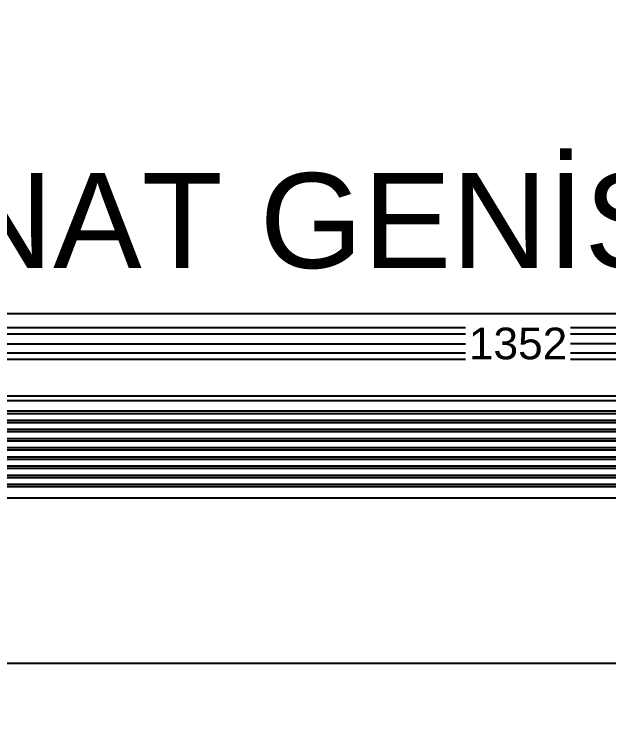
# Model space of a CAD drawing. Header units: millimetres. Extents: x -71832 to -66467, y 2511 to 5495.
# Drawn here: x -69863.4 to -69488.1, y 2603.2 to 3052.7 of the extents above; entities that cross this region are included whole.
import ezdxf

# ---------------------------------------------------------------- set-up
doc = ezdxf.new("R2010")
doc.units = ezdxf.units.MM
doc.styles.get("Standard").update_dxf_attribs({"font": 'arial.ttf'})
doc.dimstyles.new('CAM ÖLÇÜ', dxfattribs={"dimtxt": 20, "dimasz": 5, "dimexe": 1.25, "dimexo": 5, "dimtad": 0, "dimdec": 0, "dimtxsty": 'Standard', "dimcen": 2.5, "dimadec": 0, "dimazin": 0, "dimtfac": 1, "dimtdec": 0, "dimtmove": 0, "dimatfit": 3, "dimfxl": 1, "dimtfill": 1, "dimarcsym": 0})
doc.dimstyles.new('ISO-25', dxfattribs={"dimtxt": 2.5, "dimasz": 2.5, "dimexe": 1.25, "dimexo": 0.625, "dimtad": 1, "dimtxsty": 'Standard', "dimcen": 2.5, "dimadec": 0, "dimazin": 0, "dimtfac": 1, "dimtmove": 0, "dimatfit": 3, "dimfxl": 1, "dimarcsym": 0})

# ---------------------------------------------------------------- blocks, each defined once
blk = doc.blocks.new('*D40')
at = {"color": 0, "lineweight": -2, "transparency": 16777216}
for p, q in [((-70221.34, 2847.32), (-70221.34, 2843.32)), ((-68869.4, 2847.32), (-68869.4, 2843.32)), ((-70216.34, 2844.57), (-69574.81, 2844.57)), ((-68874.4, 2844.57), (-69515.92, 2844.57))]:
    blk.add_line(p, q, dxfattribs=at)
at = {"color": 0, "transparency": 16777216}
for points in [[(-70216.34, 2845.4), (-70216.34, 2843.73), (-70221.34, 2844.57)], [(-68874.4, 2845.4), (-68874.4, 2843.73), (-68869.4, 2844.57)]]:
    blk.add_solid(points, dxfattribs=at)
at = {"layer": 'Defpoints', "color": 0, "transparency": 16777216}
for p in [(-70221.34, 2852.32), (-68869.4, 2852.32), (-70221.34, 2844.57)]:
    blk.add_point(p, dxfattribs=at)
at = {"color": 0, "transparency": 16777216, "insert": (-69545.37, 2844.57), "char_height": 20, "attachment_point": 5, "bg_fill": 3, "box_fill_scale": 1.1, "bg_fill_color": 9, "bg_fill_true_color": 13158600, "bg_fill_transparency": 0}
blk.add_mtext('1352', dxfattribs=at)
blk = doc.blocks.new('*D42')
at = {"color": 0, "lineweight": -2, "transparency": 16777216}
for p, q in [((-71677.76, 2861.37), (-71677.76, 2641.33)), ((-68737.59, 2861.37), (-68737.59, 2641.33)), ((-71675.26, 2642.58), (-70302.67, 2642.58)), ((-68740.09, 2642.58), (-70112.67, 2642.58))]:
    blk.add_line(p, q, dxfattribs=at)
at = {"color": 0, "transparency": 16777216}
for points in [[(-71675.26, 2643), (-71675.26, 2642.16), (-71677.76, 2642.58)], [(-68740.09, 2643), (-68740.09, 2642.16), (-68737.59, 2642.58)]]:
    blk.add_solid(points, dxfattribs=at)
at = {"layer": 'Defpoints', "color": 0, "transparency": 16777216}
for p in [(-71677.76, 2862), (-68737.59, 2862), (-71677.76, 2642.58)]:
    blk.add_point(p, dxfattribs=at)
at = {"color": 0, "transparency": 16777216, "insert": (-70207.67, 2642.58), "char_height": 60, "attachment_point": 5}
blk.add_mtext('2940', dxfattribs=at)
blk = doc.blocks.new('*D43')
at = {"color": 0, "lineweight": -2, "transparency": 16777216}
for p, q in [((-70306.34, 2861.52), (-70306.34, 2914.36)), ((-70303.84, 2913.11), (-70010.95, 2913.11)), ((-68786.9, 2913.11), (-69079.79, 2913.11)), ((-68784.4, 2861.52), (-68784.4, 2914.36))]:
    blk.add_line(p, q, dxfattribs=at)
at = {"color": 0, "transparency": 16777216}
for points in [[(-70303.84, 2913.53), (-70303.84, 2912.7), (-70306.34, 2913.11)], [(-68786.9, 2913.53), (-68786.9, 2912.7), (-68784.4, 2913.11)]]:
    blk.add_solid(points, dxfattribs=at)
at = {"layer": 'Defpoints', "color": 0, "transparency": 16777216}
for p in [(-70306.34, 2913.11), (-70306.34, 2860.9), (-68784.4, 2860.9)]:
    blk.add_point(p, dxfattribs=at)
at = {"color": 0, "transparency": 16777216, "insert": (-69545.37, 2913.11), "char_height": 60, "attachment_point": 5}
blk.add_mtext('KANAT GENİŞLİĞİ 1522', dxfattribs=at)

msp = doc.modelspace()

# ---------------------------------------------------------------- linework, layer by layer
msp.add_line((-68737.59, 2863.4), (-71677.76, 2863.4))
at = {"color": 253, "lineweight": -2}
for p, q in [((-68900.53, 2863.4), (-70169.77, 2863.4)), ((-68900.53, 2811.34), (-70169.77, 2811.34)), ((-68900.53, 2808.39), (-70169.77, 2808.39)), ((-68900.53, 2801.85), (-70169.77, 2801.85)), ((-68900.53, 2800.36), (-70169.77, 2800.36)), ((-68900.53, 2796.06), (-70169.77, 2796.06)), ((-68900.53, 2794.58), (-70169.77, 2794.58)), ((-68900.53, 2790.28), (-70169.77, 2790.28)), ((-68900.53, 2788.79), (-70169.77, 2788.79)), ((-68900.53, 2784.49), (-70169.77, 2784.49)), ((-68900.53, 2783.01), (-70169.77, 2783.01)), ((-68900.53, 2778.7), (-70169.77, 2778.7)), ((-68900.53, 2777.22), (-70169.77, 2777.22)), ((-68900.53, 2772.92), (-70169.77, 2772.92)), ((-68900.53, 2771.43), (-70169.77, 2771.43)), ((-68900.53, 2767.13), (-70169.77, 2767.13)), ((-68900.53, 2765.65), (-70169.77, 2765.65)), ((-68900.53, 2761.34), (-70169.77, 2761.34)), ((-68900.53, 2759.86), (-70169.77, 2759.86)), ((-68900.53, 2755.56), (-70169.77, 2755.56)), ((-68900.53, 2754.07), (-70169.77, 2754.07)), ((-68900.53, 2746.98), (-70169.77, 2746.98))]:
    msp.add_line(p, q, dxfattribs=at)
at = {"lineweight": -2}
for p, q in [((-68900.53, 2854.57), (-70169.76, 2854.57)), ((-68900.53, 2850.57), (-70169.77, 2850.57)), ((-68900.53, 2838.57), (-70169.77, 2838.57)), ((-68900.53, 2834.57), (-70169.77, 2834.57))]:
    msp.add_line(p, q, dxfattribs=at)

# ---------------------------------------------------------------- next in the draw order: dimensions: what is measured, and where the dimension line sits
dim = msp.add_linear_dim(base=(-70221.34, 2844.57), p1=(-68869.4, 2852.32), p2=(-70221.34, 2852.32), angle=180, dimstyle='CAM ÖLÇÜ')
dim.commit()
dim.dimension.update_dxf_attribs({"geometry": '*D40', "text_midpoint": (-69545.37, 2844.57)})

# ---------------------------------------------------------------- next in the draw order: dimensions: what is measured, and where the dimension line sits
dim = msp.add_linear_dim(base=(-70306.34, 2913.11), p1=(-68784.4, 2860.9), p2=(-70306.34, 2860.9), angle=180, text='KANAT GENİŞLİĞİ <>', dimstyle='ISO-25', override={"dimtxt": 60, "dimgap": 5, "dimtad": 0, "dimdec": 0})
dim.commit()
dim.dimension.update_dxf_attribs({"geometry": '*D43', "text_midpoint": (-69545.37, 2913.11)})
dim = msp.add_linear_dim(base=(-71677.76, 2642.58), p1=(-68737.59, 2862), p2=(-71677.76, 2862), angle=180, dimstyle='ISO-25', override={"dimtxt": 60, "dimgap": 5, "dimtad": 0, "dimdec": 0})
dim.commit()
dim.dimension.update_dxf_attribs({"geometry": '*D42', "text_midpoint": (-70207.67, 2642.58)})

doc.saveas('drawing.dxf')
